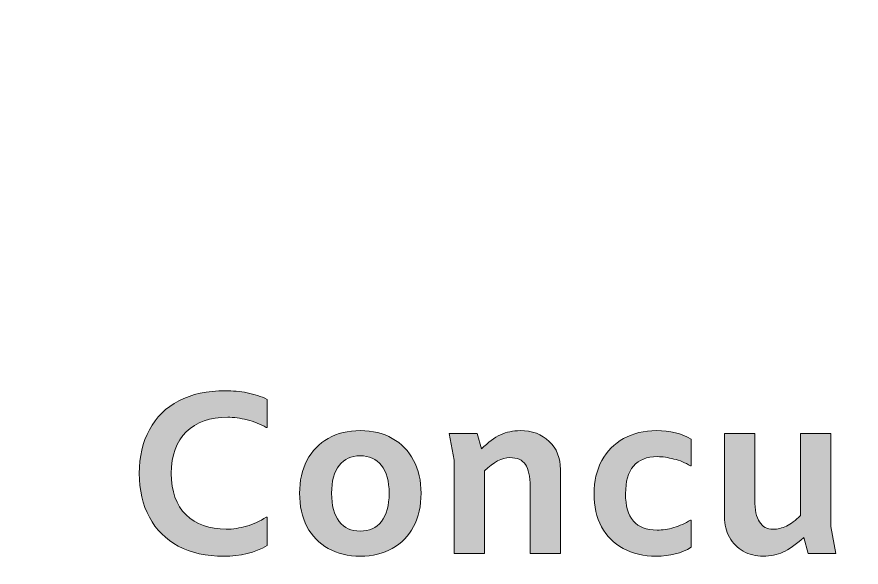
# Model space of a CAD drawing. Header units: millimetres. Extents: x 6 to 133, y 303 to 393.
# Drawn here: x 45.28 to 61.23, y 333.44 to 343.85 of the extents above; entities that cross this region are included whole.
import ezdxf

# ---------------------------------------------------------------- set-up
doc = ezdxf.new("R2010")
doc.units = ezdxf.units.MM
doc.header["$MEASUREMENT"] = 0

# ---------------------------------------------------------------- blocks, each defined once
blk = doc.blocks.new('block 2')
at = {"color": 188, "lineweight": 35, "true_color": 0x161224}
blk.add_open_spline([(21.418, 393.141), (21.418, 393.141), (6.418, 303.141), (6.418, 303.141), (6.418, 303.141), (118.799, 303.141), (118.799, 303.141), (118.799, 303.141), (133.023, 388.483), (133.023, 388.483), (133.386, 390.662), (131.914, 392.723), (129.735, 393.086), (129.518, 393.122), (129.298, 393.141), (129.078, 393.141), (129.078, 393.141), (21.418, 393.141), (21.418, 393.141)], degree=3, knots=[0, 0, 0, 0, 1, 1, 1, 2, 2, 2, 3, 3, 3, 4, 4, 4, 5, 5, 5, 6, 6, 6, 6], dxfattribs=at)
blk = doc.blocks.new('block 26')
at = {"true_color": 0xffffff}
h = blk.add_hatch(color=7, dxfattribs=at)
h.dxf.hatch_style = 2
edge = h.paths.add_edge_path()
edge.add_spline(control_points=[(49.194, 333.645), (48.859, 333.645), (48.572, 333.709), (48.332, 333.836), (48.095, 333.963), (47.913, 334.145), (47.786, 334.382), (47.659, 334.619), (47.595, 334.895), (47.595, 335.212), (47.595, 335.525), (47.659, 335.801), (47.786, 336.038), (47.913, 336.275), (48.098, 336.457), (48.341, 336.584), (48.587, 336.711), (48.88, 336.775), (49.22, 336.775), (49.359, 336.775), (49.497, 336.762), (49.633, 336.735), (49.772, 336.709), (49.897, 336.666), (50.011, 336.611), (50.011, 336.611), (50.011, 336.078), (50.011, 336.078), (50.011, 336.078), (49.993, 336.078), (49.993, 336.078), (49.883, 336.143), (49.763, 336.191), (49.633, 336.225), (49.502, 336.257), (49.38, 336.273), (49.265, 336.273), (48.936, 336.273), (48.675, 336.181), (48.483, 335.998), (48.294, 335.814), (48.199, 335.552), (48.199, 335.212), (48.199, 334.872), (48.292, 334.61), (48.479, 334.427), (48.665, 334.246), (48.918, 334.156), (49.238, 334.156), (49.365, 334.156), (49.492, 334.175), (49.62, 334.214), (49.75, 334.251), (49.874, 334.308), (49.993, 334.382), (49.993, 334.382), (50.011, 334.382), (50.011, 334.382), (50.011, 334.382), (50.011, 333.845), (50.011, 333.845), (49.776, 333.712), (49.505, 333.645), (49.194, 333.645)], knot_values=[0, 0, 0, 0, 1, 1, 1, 2, 2, 2, 3, 3, 3, 4, 4, 4, 5, 5, 5, 6, 6, 6, 7, 7, 7, 8, 8, 8, 9, 9, 9, 10, 10, 10, 11, 11, 11, 12, 12, 12, 13, 13, 13, 14, 14, 14, 15, 15, 15, 16, 16, 16, 17, 17, 17, 18, 18, 18, 19, 19, 19, 20, 20, 20, 21, 21, 21, 21], degree=3, periodic=1)
at = {"lineweight": 0}
blk.add_open_spline([(49.194, 333.645), (48.859, 333.645), (48.572, 333.709), (48.332, 333.836), (48.095, 333.963), (47.913, 334.145), (47.786, 334.382), (47.659, 334.619), (47.595, 334.895), (47.595, 335.212), (47.595, 335.525), (47.659, 335.801), (47.786, 336.038), (47.913, 336.275), (48.098, 336.457), (48.341, 336.584), (48.587, 336.711), (48.88, 336.775), (49.22, 336.775), (49.359, 336.775), (49.497, 336.762), (49.633, 336.735), (49.772, 336.709), (49.897, 336.666), (50.011, 336.611), (50.011, 336.611), (50.011, 336.078), (50.011, 336.078), (50.011, 336.078), (49.993, 336.078), (49.993, 336.078), (49.883, 336.143), (49.763, 336.191), (49.633, 336.225), (49.502, 336.257), (49.38, 336.273), (49.265, 336.273), (48.936, 336.273), (48.675, 336.181), (48.483, 335.998), (48.294, 335.814), (48.199, 335.552), (48.199, 335.212), (48.199, 334.872), (48.292, 334.61), (48.479, 334.427), (48.665, 334.246), (48.918, 334.156), (49.238, 334.156), (49.365, 334.156), (49.492, 334.175), (49.62, 334.214), (49.75, 334.251), (49.874, 334.308), (49.993, 334.382), (49.993, 334.382), (50.011, 334.382), (50.011, 334.382), (50.011, 334.382), (50.011, 333.845), (50.011, 333.845), (49.776, 333.712), (49.505, 333.645), (49.194, 333.645)], degree=3, knots=[0, 0, 0, 0, 1, 1, 1, 2, 2, 2, 3, 3, 3, 4, 4, 4, 5, 5, 5, 6, 6, 6, 7, 7, 7, 8, 8, 8, 9, 9, 9, 10, 10, 10, 11, 11, 11, 12, 12, 12, 13, 13, 13, 14, 14, 14, 15, 15, 15, 16, 16, 16, 17, 17, 17, 18, 18, 18, 19, 19, 19, 20, 20, 20, 21, 21, 21, 21], dxfattribs=at)
blk = doc.blocks.new('block 25')
blk.add_blockref('block 26', (0, 0))
blk = doc.blocks.new('block 24')
blk.add_blockref('block 25', (0, 0))
blk = doc.blocks.new('block 29')
at = {"true_color": 0xffffff}
h = blk.add_hatch(color=7, dxfattribs=at)
h.dxf.hatch_style = 2
edge = h.paths.add_edge_path()
edge.add_spline(control_points=[(51.77, 333.645), (51.541, 333.645), (51.341, 333.694), (51.166, 333.792), (50.991, 333.889), (50.857, 334.027), (50.762, 334.205), (50.67, 334.384), (50.625, 334.595), (50.625, 334.835), (50.625, 335.071), (50.67, 335.279), (50.762, 335.457), (50.857, 335.636), (50.991, 335.776), (51.166, 335.874), (51.341, 335.972), (51.541, 336.02), (51.77, 336.02), (52.001, 336.02), (52.202, 335.972), (52.374, 335.874), (52.548, 335.776), (52.682, 335.636), (52.778, 335.457), (52.872, 335.279), (52.92, 335.071), (52.92, 334.835), (52.92, 334.595), (52.872, 334.384), (52.778, 334.205), (52.682, 334.027), (52.548, 333.889), (52.374, 333.792), (52.202, 333.694), (52.001, 333.645), (51.77, 333.645)], knot_values=[0, 0, 0, 0, 1, 1, 1, 2, 2, 2, 3, 3, 3, 4, 4, 4, 5, 5, 5, 6, 6, 6, 7, 7, 7, 8, 8, 8, 9, 9, 9, 10, 10, 10, 11, 11, 11, 12, 12, 12, 12], degree=3, periodic=1)
edge = h.paths.add_edge_path()
edge.add_spline(control_points=[(51.77, 334.12), (51.941, 334.12), (52.074, 334.18), (52.17, 334.302), (52.267, 334.427), (52.316, 334.604), (52.316, 334.835), (52.316, 335.066), (52.267, 335.241), (52.17, 335.363), (52.074, 335.484), (51.941, 335.545), (51.77, 335.545), (51.601, 335.545), (51.468, 335.484), (51.371, 335.363), (51.275, 335.241), (51.228, 335.066), (51.228, 334.835), (51.228, 334.604), (51.275, 334.427), (51.371, 334.302), (51.468, 334.18), (51.601, 334.12), (51.77, 334.12)], knot_values=[0, 0, 0, 0, 1, 1, 1, 2, 2, 2, 3, 3, 3, 4, 4, 4, 5, 5, 5, 6, 6, 6, 7, 7, 7, 8, 8, 8, 8], degree=3, periodic=1)
at = {"lineweight": 0}
for points, knots in [([(51.77, 333.645), (51.541, 333.645), (51.341, 333.694), (51.166, 333.792), (50.991, 333.889), (50.857, 334.027), (50.762, 334.205), (50.67, 334.384), (50.625, 334.595), (50.625, 334.835), (50.625, 335.071), (50.67, 335.279), (50.762, 335.457), (50.857, 335.636), (50.991, 335.776), (51.166, 335.874), (51.341, 335.972), (51.541, 336.02), (51.77, 336.02), (52.001, 336.02), (52.202, 335.972), (52.374, 335.874), (52.548, 335.776), (52.682, 335.636), (52.778, 335.457), (52.872, 335.279), (52.92, 335.071), (52.92, 334.835), (52.92, 334.595), (52.872, 334.384), (52.778, 334.205), (52.682, 334.027), (52.548, 333.889), (52.374, 333.792), (52.202, 333.694), (52.001, 333.645), (51.77, 333.645)], [0, 0, 0, 0, 1, 1, 1, 2, 2, 2, 3, 3, 3, 4, 4, 4, 5, 5, 5, 6, 6, 6, 7, 7, 7, 8, 8, 8, 9, 9, 9, 10, 10, 10, 11, 11, 11, 12, 12, 12, 12]), ([(51.77, 334.12), (51.941, 334.12), (52.074, 334.18), (52.17, 334.302), (52.267, 334.427), (52.316, 334.604), (52.316, 334.835), (52.316, 335.066), (52.267, 335.241), (52.17, 335.363), (52.074, 335.484), (51.941, 335.545), (51.77, 335.545), (51.601, 335.545), (51.468, 335.484), (51.371, 335.363), (51.275, 335.241), (51.228, 335.066), (51.228, 334.835), (51.228, 334.604), (51.275, 334.427), (51.371, 334.302), (51.468, 334.18), (51.601, 334.12), (51.77, 334.12)], [0, 0, 0, 0, 1, 1, 1, 2, 2, 2, 3, 3, 3, 4, 4, 4, 5, 5, 5, 6, 6, 6, 7, 7, 7, 8, 8, 8, 8])]:
    blk.add_open_spline(points, degree=3, knots=knots, dxfattribs=at)
blk = doc.blocks.new('block 28')
blk.add_blockref('block 29', (0, 0))
blk = doc.blocks.new('block 27')
blk.add_blockref('block 28', (0, 0))
blk = doc.blocks.new('block 32')
at = {"true_color": 0xffffff}
h = blk.add_hatch(color=7, dxfattribs=at)
h.dxf.hatch_style = 2
edge = h.paths.add_edge_path()
edge.add_spline(control_points=[(54.789, 336.02), (55.017, 336.02), (55.2, 335.952), (55.34, 335.816), (55.482, 335.683), (55.553, 335.505), (55.553, 335.283), (55.553, 335.283), (55.553, 333.699), (55.553, 333.699), (55.553, 333.699), (54.98, 333.699), (54.98, 333.699), (54.98, 333.699), (54.98, 334.959), (54.98, 334.959), (54.98, 335.155), (54.95, 335.295), (54.891, 335.381), (54.831, 335.467), (54.734, 335.51), (54.598, 335.51), (54.447, 335.51), (54.288, 335.426), (54.119, 335.257), (54.119, 335.257), (54.119, 333.699), (54.119, 333.699), (54.119, 333.699), (53.546, 333.699), (53.546, 333.699), (53.546, 333.699), (53.546, 335.461), (53.546, 335.461), (53.546, 335.461), (53.453, 335.967), (53.453, 335.967), (53.453, 335.967), (53.977, 335.967), (53.977, 335.967), (53.977, 335.967), (54.061, 335.674), (54.061, 335.674), (54.185, 335.798), (54.305, 335.887), (54.421, 335.941), (54.536, 335.994), (54.658, 336.02), (54.789, 336.02)], knot_values=[0, 0, 0, 0, 1, 1, 1, 2, 2, 2, 3, 3, 3, 4, 4, 4, 5, 5, 5, 6, 6, 6, 7, 7, 7, 8, 8, 8, 9, 9, 9, 10, 10, 10, 11, 11, 11, 12, 12, 12, 13, 13, 13, 14, 14, 14, 15, 15, 15, 16, 16, 16, 16], degree=3, periodic=1)
at = {"lineweight": 0}
blk.add_open_spline([(54.789, 336.02), (55.017, 336.02), (55.2, 335.952), (55.34, 335.816), (55.482, 335.683), (55.553, 335.505), (55.553, 335.283), (55.553, 335.283), (55.553, 333.699), (55.553, 333.699), (55.553, 333.699), (54.98, 333.699), (54.98, 333.699), (54.98, 333.699), (54.98, 334.959), (54.98, 334.959), (54.98, 335.155), (54.95, 335.295), (54.891, 335.381), (54.831, 335.467), (54.734, 335.51), (54.598, 335.51), (54.447, 335.51), (54.288, 335.426), (54.119, 335.257), (54.119, 335.257), (54.119, 333.699), (54.119, 333.699), (54.119, 333.699), (53.546, 333.699), (53.546, 333.699), (53.546, 333.699), (53.546, 335.461), (53.546, 335.461), (53.546, 335.461), (53.453, 335.967), (53.453, 335.967), (53.453, 335.967), (53.977, 335.967), (53.977, 335.967), (53.977, 335.967), (54.061, 335.674), (54.061, 335.674), (54.185, 335.798), (54.305, 335.887), (54.421, 335.941), (54.536, 335.994), (54.658, 336.02), (54.789, 336.02)], degree=3, knots=[0, 0, 0, 0, 1, 1, 1, 2, 2, 2, 3, 3, 3, 4, 4, 4, 5, 5, 5, 6, 6, 6, 7, 7, 7, 8, 8, 8, 9, 9, 9, 10, 10, 10, 11, 11, 11, 12, 12, 12, 13, 13, 13, 14, 14, 14, 15, 15, 15, 16, 16, 16, 16], dxfattribs=at)
blk = doc.blocks.new('block 31')
blk.add_blockref('block 32', (0, 0))
blk = doc.blocks.new('block 30')
blk.add_blockref('block 31', (0, 0))
blk = doc.blocks.new('block 35')
at = {"true_color": 0xffffff}
h = blk.add_hatch(color=7, dxfattribs=at)
h.dxf.hatch_style = 2
edge = h.paths.add_edge_path()
edge.add_spline(control_points=[(57.364, 333.645), (57.127, 333.645), (56.918, 333.694), (56.738, 333.792), (56.561, 333.889), (56.424, 334.025), (56.33, 334.2), (56.235, 334.378), (56.188, 334.586), (56.188, 334.826), (56.188, 335.063), (56.237, 335.271), (56.334, 335.452), (56.432, 335.632), (56.57, 335.772), (56.747, 335.869), (56.927, 335.969), (57.134, 336.02), (57.364, 336.02), (57.624, 336.02), (57.845, 335.967), (58.026, 335.861), (58.026, 335.861), (58.026, 335.354), (58.026, 335.354), (58.026, 335.354), (58.008, 335.354), (58.008, 335.354), (57.913, 335.413), (57.81, 335.457), (57.697, 335.483), (57.584, 335.512), (57.481, 335.528), (57.387, 335.528), (57.185, 335.528), (57.034, 335.468), (56.934, 335.35), (56.833, 335.231), (56.783, 335.057), (56.783, 334.826), (56.783, 334.367), (56.98, 334.138), (57.378, 334.138), (57.481, 334.138), (57.588, 334.154), (57.697, 334.187), (57.806, 334.219), (57.911, 334.267), (58.008, 334.329), (58.008, 334.329), (58.026, 334.329), (58.026, 334.329), (58.026, 334.329), (58.026, 333.814), (58.026, 333.814), (57.839, 333.701), (57.619, 333.645), (57.364, 333.645)], knot_values=[0, 0, 0, 0, 1, 1, 1, 2, 2, 2, 3, 3, 3, 4, 4, 4, 5, 5, 5, 6, 6, 6, 7, 7, 7, 8, 8, 8, 9, 9, 9, 10, 10, 10, 11, 11, 11, 12, 12, 12, 13, 13, 13, 14, 14, 14, 15, 15, 15, 16, 16, 16, 17, 17, 17, 18, 18, 18, 19, 19, 19, 19], degree=3, periodic=1)
at = {"lineweight": 0}
blk.add_open_spline([(57.364, 333.645), (57.127, 333.645), (56.918, 333.694), (56.738, 333.792), (56.561, 333.889), (56.424, 334.025), (56.33, 334.2), (56.235, 334.378), (56.188, 334.586), (56.188, 334.826), (56.188, 335.063), (56.237, 335.271), (56.334, 335.452), (56.432, 335.632), (56.57, 335.772), (56.747, 335.869), (56.927, 335.969), (57.134, 336.02), (57.364, 336.02), (57.624, 336.02), (57.845, 335.967), (58.026, 335.861), (58.026, 335.861), (58.026, 335.354), (58.026, 335.354), (58.026, 335.354), (58.008, 335.354), (58.008, 335.354), (57.913, 335.413), (57.81, 335.457), (57.697, 335.483), (57.584, 335.512), (57.481, 335.528), (57.387, 335.528), (57.185, 335.528), (57.034, 335.468), (56.934, 335.35), (56.833, 335.231), (56.783, 335.057), (56.783, 334.826), (56.783, 334.367), (56.98, 334.138), (57.378, 334.138), (57.481, 334.138), (57.588, 334.154), (57.697, 334.187), (57.806, 334.219), (57.911, 334.267), (58.008, 334.329), (58.008, 334.329), (58.026, 334.329), (58.026, 334.329), (58.026, 334.329), (58.026, 333.814), (58.026, 333.814), (57.839, 333.701), (57.619, 333.645), (57.364, 333.645)], degree=3, knots=[0, 0, 0, 0, 1, 1, 1, 2, 2, 2, 3, 3, 3, 4, 4, 4, 5, 5, 5, 6, 6, 6, 7, 7, 7, 8, 8, 8, 9, 9, 9, 10, 10, 10, 11, 11, 11, 12, 12, 12, 13, 13, 13, 14, 14, 14, 15, 15, 15, 16, 16, 16, 17, 17, 17, 18, 18, 18, 19, 19, 19, 19], dxfattribs=at)
blk = doc.blocks.new('block 34')
blk.add_blockref('block 35', (0, 0))
blk = doc.blocks.new('block 33')
blk.add_blockref('block 34', (0, 0))
blk = doc.blocks.new('block 38')
at = {"true_color": 0xffffff}
h = blk.add_hatch(color=7, dxfattribs=at)
h.dxf.hatch_style = 2
edge = h.paths.add_edge_path()
edge.add_spline(control_points=[(60.233, 333.699), (60.233, 333.699), (60.149, 333.996), (60.149, 333.996), (60, 333.865), (59.871, 333.774), (59.758, 333.721), (59.649, 333.671), (59.523, 333.645), (59.381, 333.645), (59.245, 333.645), (59.12, 333.676), (59.008, 333.738), (58.895, 333.803), (58.808, 333.892), (58.746, 334.005), (58.684, 334.117), (58.653, 334.242), (58.653, 334.382), (58.653, 334.382), (58.653, 335.967), (58.653, 335.967), (58.653, 335.967), (59.226, 335.967), (59.226, 335.967), (59.226, 335.967), (59.226, 334.706), (59.226, 334.706), (59.226, 334.522), (59.255, 334.384), (59.314, 334.293), (59.373, 334.201), (59.458, 334.156), (59.568, 334.156), (59.659, 334.156), (59.745, 334.175), (59.825, 334.214), (59.907, 334.255), (59.995, 334.321), (60.087, 334.413), (60.087, 334.413), (60.087, 335.967), (60.087, 335.967), (60.087, 335.967), (60.664, 335.967), (60.664, 335.967), (60.664, 335.967), (60.664, 334.205), (60.664, 334.205), (60.664, 334.205), (60.757, 333.699), (60.757, 333.699), (60.757, 333.699), (60.233, 333.699), (60.233, 333.699)], knot_values=[0, 0, 0, 0, 1, 1, 1, 2, 2, 2, 3, 3, 3, 4, 4, 4, 5, 5, 5, 6, 6, 6, 7, 7, 7, 8, 8, 8, 9, 9, 9, 10, 10, 10, 11, 11, 11, 12, 12, 12, 13, 13, 13, 14, 14, 14, 15, 15, 15, 16, 16, 16, 17, 17, 17, 18, 18, 18, 18], degree=3, periodic=1)
at = {"lineweight": 0}
blk.add_open_spline([(60.233, 333.699), (60.233, 333.699), (60.149, 333.996), (60.149, 333.996), (60, 333.865), (59.871, 333.774), (59.758, 333.721), (59.649, 333.671), (59.523, 333.645), (59.381, 333.645), (59.245, 333.645), (59.12, 333.676), (59.008, 333.738), (58.895, 333.803), (58.808, 333.892), (58.746, 334.005), (58.684, 334.117), (58.653, 334.242), (58.653, 334.382), (58.653, 334.382), (58.653, 335.967), (58.653, 335.967), (58.653, 335.967), (59.226, 335.967), (59.226, 335.967), (59.226, 335.967), (59.226, 334.706), (59.226, 334.706), (59.226, 334.522), (59.255, 334.384), (59.314, 334.293), (59.373, 334.201), (59.458, 334.156), (59.568, 334.156), (59.659, 334.156), (59.745, 334.175), (59.825, 334.214), (59.907, 334.255), (59.995, 334.321), (60.087, 334.413), (60.087, 334.413), (60.087, 335.967), (60.087, 335.967), (60.087, 335.967), (60.664, 335.967), (60.664, 335.967), (60.664, 335.967), (60.664, 334.205), (60.664, 334.205), (60.664, 334.205), (60.757, 333.699), (60.757, 333.699), (60.757, 333.699), (60.233, 333.699), (60.233, 333.699)], degree=3, knots=[0, 0, 0, 0, 1, 1, 1, 2, 2, 2, 3, 3, 3, 4, 4, 4, 5, 5, 5, 6, 6, 6, 7, 7, 7, 8, 8, 8, 9, 9, 9, 10, 10, 10, 11, 11, 11, 12, 12, 12, 13, 13, 13, 14, 14, 14, 15, 15, 15, 16, 16, 16, 17, 17, 17, 18, 18, 18, 18], dxfattribs=at)
blk = doc.blocks.new('block 37')
blk.add_blockref('block 38', (0, 0))
blk = doc.blocks.new('block 36')
blk.add_blockref('block 37', (0, 0))

msp = doc.modelspace()

# ---------------------------------------------------------------- block references
for name in ['block 2', 'block 24', 'block 27', 'block 30', 'block 33', 'block 36']:
    msp.add_blockref(name, (0, 0))

doc.saveas('drawing.dxf')
